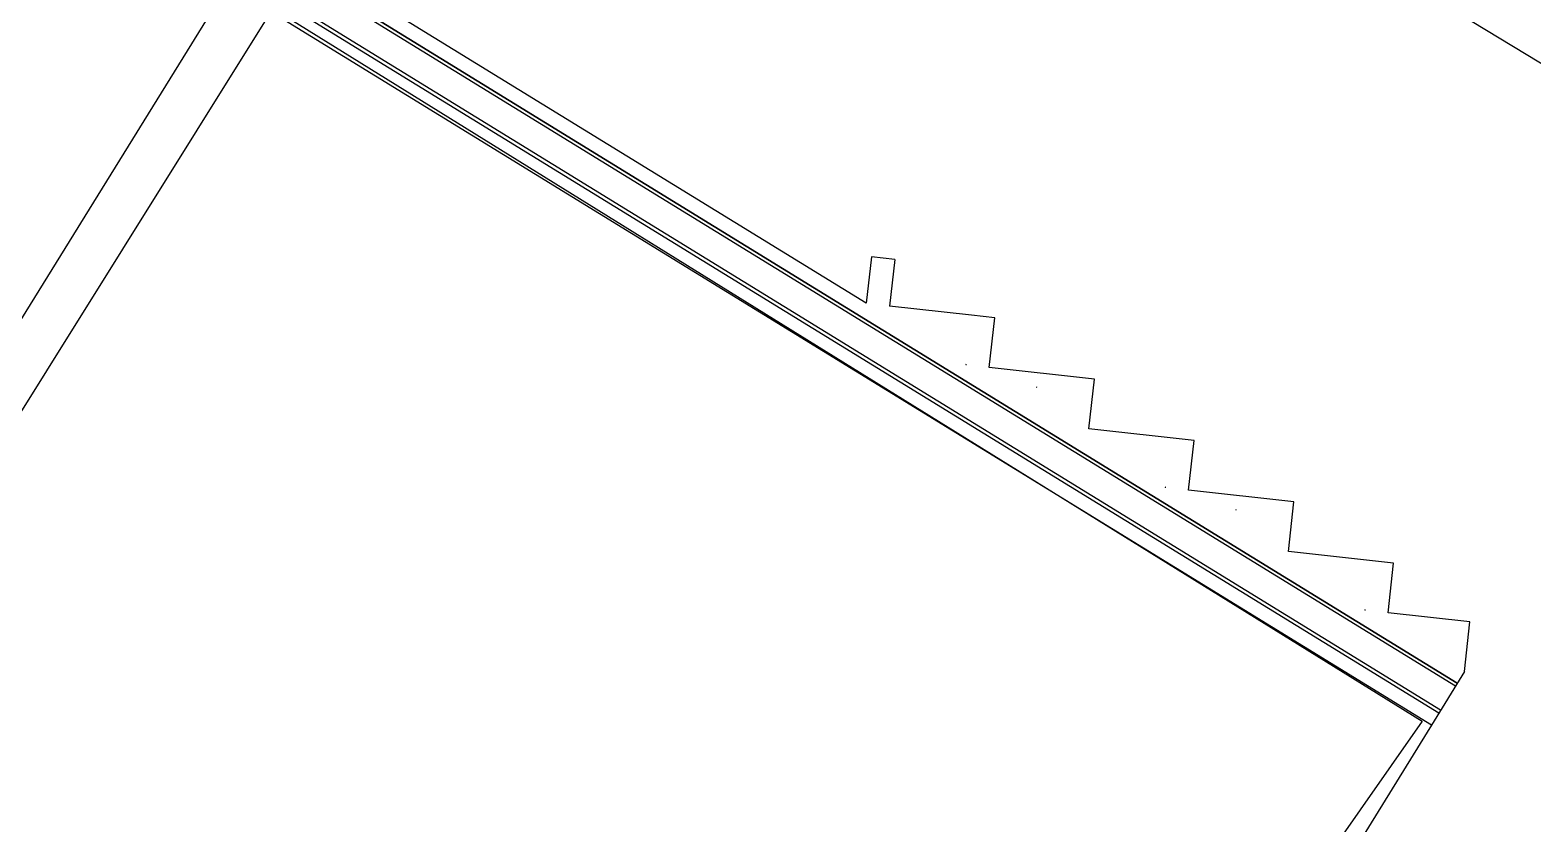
# Model space of a CAD drawing. Header units: metres. Extents: x 324293 to 653279, y 3585589 to 7191434.
# Drawn here: x 334366.3 to 334430.2, y 3600388.9 to 3600422.6 of the extents above; entities that cross this region are included whole.
import ezdxf

# ---------------------------------------------------------------- set-up
doc = ezdxf.new("R2010")
doc.units = ezdxf.units.M
for name, color, linetype in [('divar', 255, 'Continuous'), ('masir', 25, 'Continuous'), ('point pump grid', 44, 'Continuous')]:
    doc.layers.add(name, color=color, linetype=linetype)

msp = doc.modelspace()

# ---------------------------------------------------------------- linework, layer by layer
at = {"layer": 'divar', "elevation": 1313.14403, "flags": 128}
msp.add_lwpolyline([(334383.5446, 3600333.24), (334338.2279, 3600362.053), (334376.664, 3600423.533), (334425.5089, 3600393.245), (334383.5446, 3600333.24)], dxfattribs=at)
at = {"layer": 'masir'}
for p, q in [((334412.23485, 3600432.35699, 1313.25213), (334453.13388, 3600407.48828, 1313.25213)), ((334401.88121, 3600411.00824, 1313.35097), (334376.15191, 3600426.82308, 1313.45094)), ((334426.92711, 3600394.7331, 1313.25213), (334375.76037, 3600426.1834, 1313.45094)), ((334426.22018, 3600393.58299, 1313.25213), (334375.05561, 3600425.03196, 1313.45093)), ((334426.29873, 3600393.71078, 1313.25213), (334375.13392, 3600425.15989, 1313.45093)), ((334402.09901, 3600412.98419, 1313.25188), (334401.88121, 3600411.00824, 1313.25188)), ((334403.09297, 3600412.87443, 1313.25188), (334402.09898, 3600412.98399, 1313.25188)), ((334403.09297, 3600412.87443, 1313.25188), (334402.87385, 3600410.88647, 1313.25188)), ((334406.35073, 3600410.50251, 1313.25188), (334402.87385, 3600410.88647, 1313.25188)), ((334407.34242, 3600410.3929, 1313.25188), (334406.35073, 3600410.50251, 1313.25188)), ((334407.10919, 3600408.28092, 1313.25188), (334407.34242, 3600410.3929, 1313.25188)), ((334406.14508, 3600408.38739, 1313.25188), (334406.11326, 3600408.39091, 1313.25188)), ((334411.582, 3600407.78698, 1313.25188), (334407.10919, 3600408.28092, 1313.25188)), ((334411.34886, 3600405.675, 1313.25188), (334411.58209, 3600407.78697, 1313.25188)), ((334415.82158, 3600405.18107, 1313.25188), (334411.34877, 3600405.67501, 1313.25188)), ((334415.58784, 3600403.06915, 1313.25188), (334415.82107, 3600405.18113, 1313.25188)), ((334414.62424, 3600403.17557, 1313.25188), (334414.59439, 3600403.17886, 1313.25188)), ((334420.06116, 3600402.57516, 1313.25188), (334415.58835, 3600403.0691, 1313.25188)), ((334419.82742, 3600400.46324, 1313.25188), (334420.06065, 3600402.57521, 1313.25188)), ((334424.30074, 3600399.96924, 1313.25188), (334419.82793, 3600400.46319, 1313.25188)), ((334424.067, 3600397.85733, 1313.25188), (334424.30023, 3600399.9693, 1313.25188)), ((334423.1034, 3600397.96374, 1313.25188), (334423.07355, 3600397.96704, 1313.25188)), ((334427.54636, 3600397.4731, 1313.25188), (334424.06751, 3600397.85727, 1313.25188)), ((334427.31313, 3600395.36112, 1313.25188), (334427.54636, 3600397.4731, 1313.25188)), ((334427.31313, 3600395.36112, 1313.25188), (334425.90599, 3600393.07183, 1313.25213))]:
    msp.add_line(p, q, dxfattribs=at)
at = {"layer": 'masir', "lineweight": 30}
msp.add_line((334427.00566, 3600394.86089, 1313.25213), (334375.83868, 3600426.31133, 1313.45094), dxfattribs=at)
at = {"layer": 'point pump grid'}
for p, q in [((334342.38171, 3600372.27633, 1313.25213), (334374.74229, 3600424.52026, 1313.25213)), ((334425.90599, 3600393.07183, 1313.25213), (334374.74229, 3600424.52026, 1313.45093)), ((334406.14508, 3600408.38739, 1313.3344), (334406.11679, 3600408.40478, 1313.33451)), ((334409.14534, 3600407.42303, 1313.24818), (334409.11704, 3600407.44042, 1313.24829)), ((334414.62424, 3600403.17557, 1313.30146), (334414.59595, 3600403.19296, 1313.30157)), ((334417.6245, 3600402.2112, 1313.21523), (334417.59621, 3600402.22859, 1313.21534)), ((334423.1034, 3600397.96374, 1313.26851), (334423.07511, 3600397.98113, 1313.26862)), ((334425.90599, 3600393.07183, 1313.25213), (334387.60819, 3600331.218, 1313.25213))]:
    msp.add_line(p, q, dxfattribs=at)

doc.saveas('drawing.dxf')
